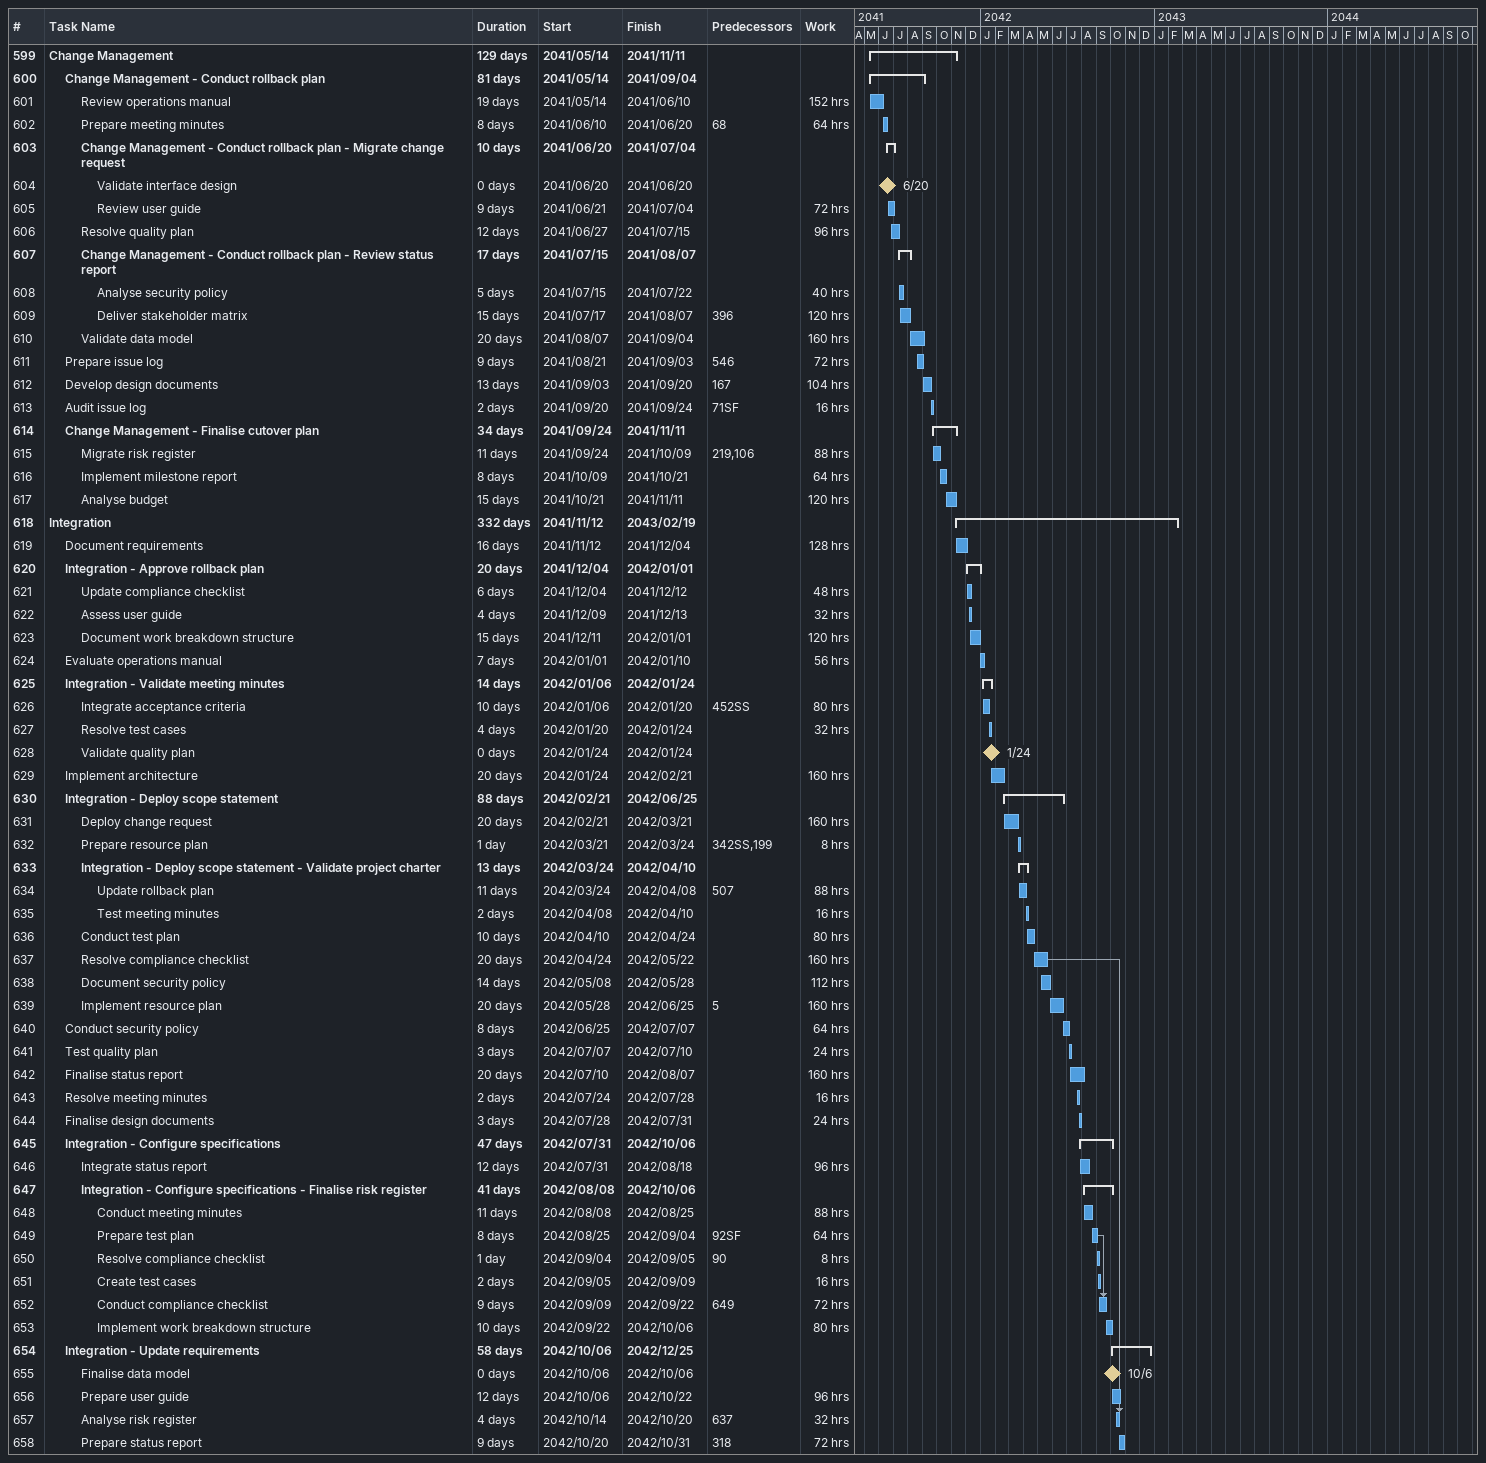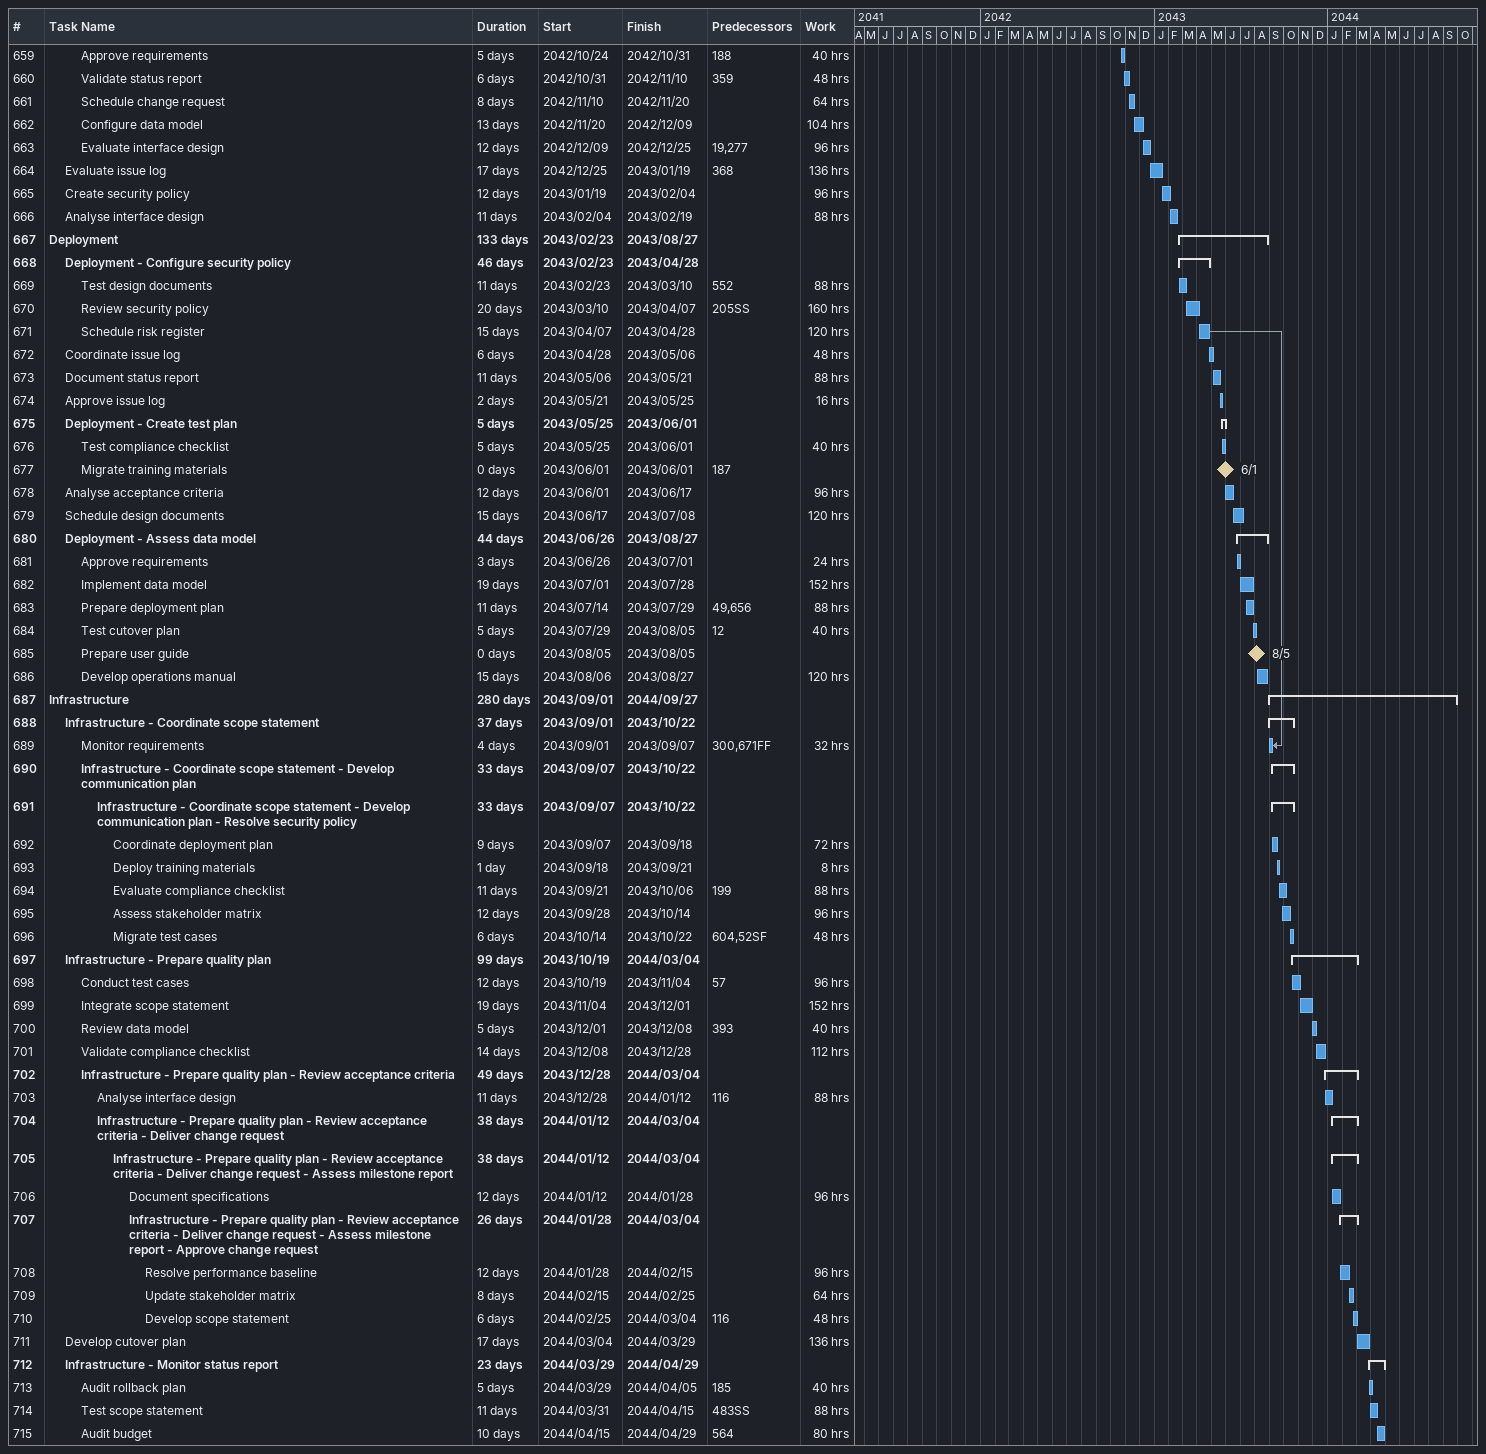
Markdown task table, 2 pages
| ID | Level | Task | Duration | Start | Finish | Predecessors | Work (h) |
|---|---|---|---|---|---|---|---|
| 599 | 1 | **Change Management** | 129d | 2041-05-14 | 2041-11-11 |  |  |
| 600 | 2 | **Change Management - Conduct rollback plan** | 81d | 2041-05-14 | 2041-09-04 |  |  |
| 601 | 3 | Review operations manual | 19d | 2041-05-14 | 2041-06-10 |  | 152 |
| 602 | 3 | Prepare meeting minutes | 8d | 2041-06-10 | 2041-06-20 | 68 | 64 |
| 603 | 3 | **Change Management - Conduct rollback plan - Migrate change request** | 10d | 2041-06-20 | 2041-07-04 |  |  |
| 604 | 4 | Validate interface design | 0d | 2041-06-20 | 2041-06-20 |  |  |
| 605 | 4 | Review user guide | 9d | 2041-06-21 | 2041-07-04 |  | 72 |
| 606 | 3 | Resolve quality plan | 12d | 2041-06-27 | 2041-07-15 |  | 96 |
| 607 | 3 | **Change Management - Conduct rollback plan - Review status report** | 17d | 2041-07-15 | 2041-08-07 |  |  |
| 608 | 4 | Analyse security policy | 5d | 2041-07-15 | 2041-07-22 |  | 40 |
| 609 | 4 | Deliver stakeholder matrix | 15d | 2041-07-17 | 2041-08-07 | 396 | 120 |
| 610 | 3 | Validate data model | 20d | 2041-08-07 | 2041-09-04 |  | 160 |
| 611 | 2 | Prepare issue log | 9d | 2041-08-21 | 2041-09-03 | 546 | 72 |
| 612 | 2 | Develop design documents | 13d | 2041-09-03 | 2041-09-20 | 167 | 104 |
| 613 | 2 | Audit issue log | 2d | 2041-09-20 | 2041-09-24 | 71SF | 16 |
| 614 | 2 | **Change Management - Finalise cutover plan** | 34d | 2041-09-24 | 2041-11-11 |  |  |
| 615 | 3 | Migrate risk register | 11d | 2041-09-24 | 2041-10-09 | 219, 106 | 88 |
| 616 | 3 | Implement milestone report | 8d | 2041-10-09 | 2041-10-21 |  | 64 |
| 617 | 3 | Analyse budget | 15d | 2041-10-21 | 2041-11-11 |  | 120 |
| 618 | 1 | **Integration** | 332d | 2041-11-12 | 2043-02-19 |  |  |
| 619 | 2 | Document requirements | 16d | 2041-11-12 | 2041-12-04 |  | 128 |
| 620 | 2 | **Integration - Approve rollback plan** | 20d | 2041-12-04 | 2042-01-01 |  |  |
| 621 | 3 | Update compliance checklist | 6d | 2041-12-04 | 2041-12-12 |  | 48 |
| 622 | 3 | Assess user guide | 4d | 2041-12-09 | 2041-12-13 |  | 32 |
| 623 | 3 | Document work breakdown structure | 15d | 2041-12-11 | 2042-01-01 |  | 120 |
| 624 | 2 | Evaluate operations manual | 7d | 2042-01-01 | 2042-01-10 |  | 56 |
| 625 | 2 | **Integration - Validate meeting minutes** | 14d | 2042-01-06 | 2042-01-24 |  |  |
| 626 | 3 | Integrate acceptance criteria | 10d | 2042-01-06 | 2042-01-20 | 452SS | 80 |
| 627 | 3 | Resolve test cases | 4d | 2042-01-20 | 2042-01-24 |  | 32 |
| 628 | 3 | Validate quality plan | 0d | 2042-01-24 | 2042-01-24 |  |  |
| 629 | 2 | Implement architecture | 20d | 2042-01-24 | 2042-02-21 |  | 160 |
| 630 | 2 | **Integration - Deploy scope statement** | 88d | 2042-02-21 | 2042-06-25 |  |  |
| 631 | 3 | Deploy change request | 20d | 2042-02-21 | 2042-03-21 |  | 160 |
| 632 | 3 | Prepare resource plan | 1d | 2042-03-21 | 2042-03-24 | 342SS, 199 | 8 |
| 633 | 3 | **Integration - Deploy scope statement - Validate project charter** | 13d | 2042-03-24 | 2042-04-10 |  |  |
| 634 | 4 | Update rollback plan | 11d | 2042-03-24 | 2042-04-08 | 507 | 88 |
| 635 | 4 | Test meeting minutes | 2d | 2042-04-08 | 2042-04-10 |  | 16 |
| 636 | 3 | Conduct test plan | 10d | 2042-04-10 | 2042-04-24 |  | 80 |
| 637 | 3 | Resolve compliance checklist | 20d | 2042-04-24 | 2042-05-22 |  | 160 |
| 638 | 3 | Document security policy | 14d | 2042-05-08 | 2042-05-28 |  | 112 |
| 639 | 3 | Implement resource plan | 20d | 2042-05-28 | 2042-06-25 | 5 | 160 |
| 640 | 2 | Conduct security policy | 8d | 2042-06-25 | 2042-07-07 |  | 64 |
| 641 | 2 | Test quality plan | 3d | 2042-07-07 | 2042-07-10 |  | 24 |
| 642 | 2 | Finalise status report | 20d | 2042-07-10 | 2042-08-07 |  | 160 |
| 643 | 2 | Resolve meeting minutes | 2d | 2042-07-24 | 2042-07-28 |  | 16 |
| 644 | 2 | Finalise design documents | 3d | 2042-07-28 | 2042-07-31 |  | 24 |
| 645 | 2 | **Integration - Configure specifications** | 47d | 2042-07-31 | 2042-10-06 |  |  |
| 646 | 3 | Integrate status report | 12d | 2042-07-31 | 2042-08-18 |  | 96 |
| 647 | 3 | **Integration - Configure specifications - Finalise risk register** | 41d | 2042-08-08 | 2042-10-06 |  |  |
| 648 | 4 | Conduct meeting minutes | 11d | 2042-08-08 | 2042-08-25 |  | 88 |
| 649 | 4 | Prepare test plan | 8d | 2042-08-25 | 2042-09-04 | 92SF | 64 |
| 650 | 4 | Resolve compliance checklist | 1d | 2042-09-04 | 2042-09-05 | 90 | 8 |
| 651 | 4 | Create test cases | 2d | 2042-09-05 | 2042-09-09 |  | 16 |
| 652 | 4 | Conduct compliance checklist | 9d | 2042-09-09 | 2042-09-22 | 649 | 72 |
| 653 | 4 | Implement work breakdown structure | 10d | 2042-09-22 | 2042-10-06 |  | 80 |
| 654 | 2 | **Integration - Update requirements** | 58d | 2042-10-06 | 2042-12-25 |  |  |
| 655 | 3 | Finalise data model | 0d | 2042-10-06 | 2042-10-06 |  |  |
| 656 | 3 | Prepare user guide | 12d | 2042-10-06 | 2042-10-22 |  | 96 |
| 657 | 3 | Analyse risk register | 4d | 2042-10-14 | 2042-10-20 | 637 | 32 |
| 658 | 3 | Prepare status report | 9d | 2042-10-20 | 2042-10-31 | 318 | 72 |
| 659 | 3 | Approve requirements | 5d | 2042-10-24 | 2042-10-31 | 188 | 40 |
| 660 | 3 | Validate status report | 6d | 2042-10-31 | 2042-11-10 | 359 | 48 |
| 661 | 3 | Schedule change request | 8d | 2042-11-10 | 2042-11-20 |  | 64 |
| 662 | 3 | Configure data model | 13d | 2042-11-20 | 2042-12-09 |  | 104 |
| 663 | 3 | Evaluate interface design | 12d | 2042-12-09 | 2042-12-25 | 19, 277 | 96 |
| 664 | 2 | Evaluate issue log | 17d | 2042-12-25 | 2043-01-19 | 368 | 136 |
| 665 | 2 | Create security policy | 12d | 2043-01-19 | 2043-02-04 |  | 96 |
| 666 | 2 | Analyse interface design | 11d | 2043-02-04 | 2043-02-19 |  | 88 |
| 667 | 1 | **Deployment** | 133d | 2043-02-23 | 2043-08-27 |  |  |
| 668 | 2 | **Deployment - Configure security policy** | 46d | 2043-02-23 | 2043-04-28 |  |  |
| 669 | 3 | Test design documents | 11d | 2043-02-23 | 2043-03-10 | 552 | 88 |
| 670 | 3 | Review security policy | 20d | 2043-03-10 | 2043-04-07 | 205SS | 160 |
| 671 | 3 | Schedule risk register | 15d | 2043-04-07 | 2043-04-28 |  | 120 |
| 672 | 2 | Coordinate issue log | 6d | 2043-04-28 | 2043-05-06 |  | 48 |
| 673 | 2 | Document status report | 11d | 2043-05-06 | 2043-05-21 |  | 88 |
| 674 | 2 | Approve issue log | 2d | 2043-05-21 | 2043-05-25 |  | 16 |
| 675 | 2 | **Deployment - Create test plan** | 5d | 2043-05-25 | 2043-06-01 |  |  |
| 676 | 3 | Test compliance checklist | 5d | 2043-05-25 | 2043-06-01 |  | 40 |
| 677 | 3 | Migrate training materials | 0d | 2043-06-01 | 2043-06-01 | 187 |  |
| 678 | 2 | Analyse acceptance criteria | 12d | 2043-06-01 | 2043-06-17 |  | 96 |
| 679 | 2 | Schedule design documents | 15d | 2043-06-17 | 2043-07-08 |  | 120 |
| 680 | 2 | **Deployment - Assess data model** | 44d | 2043-06-26 | 2043-08-27 |  |  |
| 681 | 3 | Approve requirements | 3d | 2043-06-26 | 2043-07-01 |  | 24 |
| 682 | 3 | Implement data model | 19d | 2043-07-01 | 2043-07-28 |  | 152 |
| 683 | 3 | Prepare deployment plan | 11d | 2043-07-14 | 2043-07-29 | 49, 656 | 88 |
| 684 | 3 | Test cutover plan | 5d | 2043-07-29 | 2043-08-05 | 12 | 40 |
| 685 | 3 | Prepare user guide | 0d | 2043-08-05 | 2043-08-05 |  |  |
| 686 | 3 | Develop operations manual | 15d | 2043-08-06 | 2043-08-27 |  | 120 |
| 687 | 1 | **Infrastructure** | 280d | 2043-09-01 | 2044-09-27 |  |  |
| 688 | 2 | **Infrastructure - Coordinate scope statement** | 37d | 2043-09-01 | 2043-10-22 |  |  |
| 689 | 3 | Monitor requirements | 4d | 2043-09-01 | 2043-09-07 | 300, 671FF | 32 |
| 690 | 3 | **Infrastructure - Coordinate scope statement - Develop communication plan** | 33d | 2043-09-07 | 2043-10-22 |  |  |
| 691 | 4 | **Infrastructure - Coordinate scope statement - Develop communication plan - Resolve security policy** | 33d | 2043-09-07 | 2043-10-22 |  |  |
| 692 | 5 | Coordinate deployment plan | 9d | 2043-09-07 | 2043-09-18 |  | 72 |
| 693 | 5 | Deploy training materials | 1d | 2043-09-18 | 2043-09-21 |  | 8 |
| 694 | 5 | Evaluate compliance checklist | 11d | 2043-09-21 | 2043-10-06 | 199 | 88 |
| 695 | 5 | Assess stakeholder matrix | 12d | 2043-09-28 | 2043-10-14 |  | 96 |
| 696 | 5 | Migrate test cases | 6d | 2043-10-14 | 2043-10-22 | 604, 52SF | 48 |
| 697 | 2 | **Infrastructure - Prepare quality plan** | 99d | 2043-10-19 | 2044-03-04 |  |  |
| 698 | 3 | Conduct test cases | 12d | 2043-10-19 | 2043-11-04 | 57 | 96 |
| 699 | 3 | Integrate scope statement | 19d | 2043-11-04 | 2043-12-01 |  | 152 |
| 700 | 3 | Review data model | 5d | 2043-12-01 | 2043-12-08 | 393 | 40 |
| 701 | 3 | Validate compliance checklist | 14d | 2043-12-08 | 2043-12-28 |  | 112 |
| 702 | 3 | **Infrastructure - Prepare quality plan - Review acceptance criteria** | 49d | 2043-12-28 | 2044-03-04 |  |  |
| 703 | 4 | Analyse interface design | 11d | 2043-12-28 | 2044-01-12 | 116 | 88 |
| 704 | 4 | **Infrastructure - Prepare quality plan - Review acceptance criteria - Deliver change request** | 38d | 2044-01-12 | 2044-03-04 |  |  |
| 705 | 5 | **Infrastructure - Prepare quality plan - Review acceptance criteria - Deliver change request - Assess milestone report** | 38d | 2044-01-12 | 2044-03-04 |  |  |
| 706 | 6 | Document specifications | 12d | 2044-01-12 | 2044-01-28 |  | 96 |
| 707 | 6 | **Infrastructure - Prepare quality plan - Review acceptance criteria - Deliver change request - Assess milestone report - Approve change request** | 26d | 2044-01-28 | 2044-03-04 |  |  |
| 708 | 7 | Resolve performance baseline | 12d | 2044-01-28 | 2044-02-15 |  | 96 |
| 709 | 7 | Update stakeholder matrix | 8d | 2044-02-15 | 2044-02-25 |  | 64 |
| 710 | 7 | Develop scope statement | 6d | 2044-02-25 | 2044-03-04 | 116 | 48 |
| 711 | 2 | Develop cutover plan | 17d | 2044-03-04 | 2044-03-29 |  | 136 |
| 712 | 2 | **Infrastructure - Monitor status report** | 23d | 2044-03-29 | 2044-04-29 |  |  |
| 713 | 3 | Audit rollback plan | 5d | 2044-03-29 | 2044-04-05 | 185 | 40 |
| 714 | 3 | Test scope statement | 11d | 2044-03-31 | 2044-04-15 | 483SS | 88 |
| 715 | 3 | Audit budget | 10d | 2044-04-15 | 2044-04-29 | 564 | 80 |
